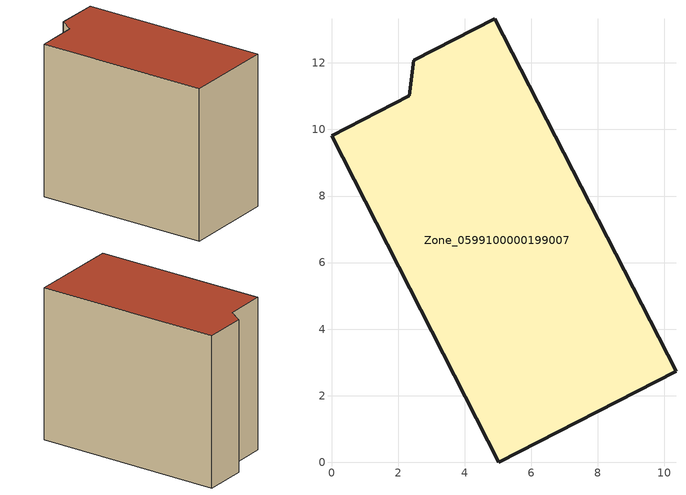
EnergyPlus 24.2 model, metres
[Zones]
Zone_0599100000199007
 floor ground (C_G): 2.47,12.08 4.91,13.33 10.35,2.73 5.03,0 0,9.81 2.34,11.02 z0
 wall outside (C_F): 2.34,11.02 0,9.81 5.03,0 10.35,2.73 4.91,13.33 2.47,12.08 2.34,11.02 z0:9.74
 roof outside (C_R): 4.91,13.33 2.47,12.08 2.34,11.02 0,9.81 5.03,0 10.35,2.73 z9.74
[BUILDING]
Pand.0599100000199007: North Axis=0; Terrain=City; Loads Convergence Tolerance Value=0.04; Temperature Convergence Tolerance Value=0.4; Solar Distribution=FullExterior; Maximum Number of Warmup Days=25; Minimum Number of Warmup Days=1
[Site:Location]
Rotterdam.The.Hague.AP_ZH_NLD Design_Conditions: Latitude=51.96; Longitude=4.45; Time Zone=1; Elevation=-4.5
[SITE:GROUNDTEMPERATURE:BUILDINGSURFACE]
18, 18, 18, 18, 18, 18, 18, 18, 18, 18, 18, 18
[MATERIAL] Thermal Absorptance=0.9; Solar Absorptance=0.7; Visible Absorptance=0.7
Name | Roughness | Thickness | Conductivity | Density | Specific Heat
G.TI.1946 | MediumSmooth | 0.15 | 1 | 540 | 1210
F.TI.1946 | Rough | 0.3 | 0.857143 | 1920 | 840
R.TI.1946 | MediumRough | 0.2 | 0.1 | 1500 | 1000
[CONSTRUCTION]
C_G: G.TI.1946
C_F: F.TI.1946
C_R: R.TI.1946
[ZONE]
Zone_0599100000199007: Type=1; Multiplier=1; Ceiling Height=Autocalculate; Volume=Autocalculate; Floor Area=autocalculate; Part of Total Floor Area=Yes
[ZONEINFILTRATION:DESIGNFLOWRATE]
Infil_Zone_0599100000199007: Zone or ZoneList or Space or SpaceList=Zone_0599100000199007; Schedule=AlwaysOn; Design Flow Rate Calculation Method=Flow/Area; Flow Rate per Floor Area=0.003; Constant Term Coefficient=1; Temperature Term Coefficient=0; Velocity Term Coefficient=0; Velocity Squared Term Coefficient=0
[HVACTEMPLATE:ZONE:IDEALLOADSAIRSYSTEM]
Zone_0599100000199007: Maximum Heating Supply Air Temperature=50; Minimum Cooling Supply Air Temperature=13; Maximum Heating Supply Air Humidity Ratio=0.0156; Minimum Cooling Supply Air Humidity Ratio=0.0077; Heating Limit=NoLimit; Cooling Limit=NoLimit; Dehumidification Control Type=ConstantSensibleHeatRatio; Cooling Sensible Heat Ratio=0.7; Dehumidification Setpoint=60; Humidification Control Type=None; Humidification Setpoint=30; Outdoor Air Method=None; Outdoor Air Flow Rate per Person=0.00944; Outdoor Air Flow Rate per Zone Floor Area=0; Outdoor Air Flow Rate per Zone=0; Demand Controlled Ventilation Type=None; Outdoor Air Economizer Type=NoEconomizer; Heat Recovery Type=None; Sensible Heat Recovery Effectiveness=0.7; Latent Heat Recovery Effectiveness=0.65
[ZONECONTROL:THERMOSTAT]
ThermostatControl_Zone_0599100000199007: Zone or ZoneList=Zone_0599100000199007; Control Type Schedule=DualSetpointControlType; Control 1=Thermostat_Zone_0599100000199007; Temperature Difference Between Cutout And Setpoint=0
[THERMOSTATSETPOINT:DUALSETPOINT]
Thermostat_Zone_0599100000199007: Heating Setpoint Temperature Schedule=HeatingSetpoint_Zone_0599100000199007; Cooling Setpoint Temperature Schedule=CoolingSetpoint_Zone_0599100000199007
[SCHEDULE:COMPACT]
HeatingSetpoint_Zone_0599100000199007: Through: 12/31, For: AllDays, Until: 24:00, 21
CoolingSetpoint_Zone_0599100000199007: Through: 12/31, For: AllDays, Until: 24:00, 24
DualSetpointControlType: Through: 12/31, For: AllDays, Until: 24:00, 4
AlwaysOn: Through: 12/31, For: AllDays, Until: 24:00, 1
